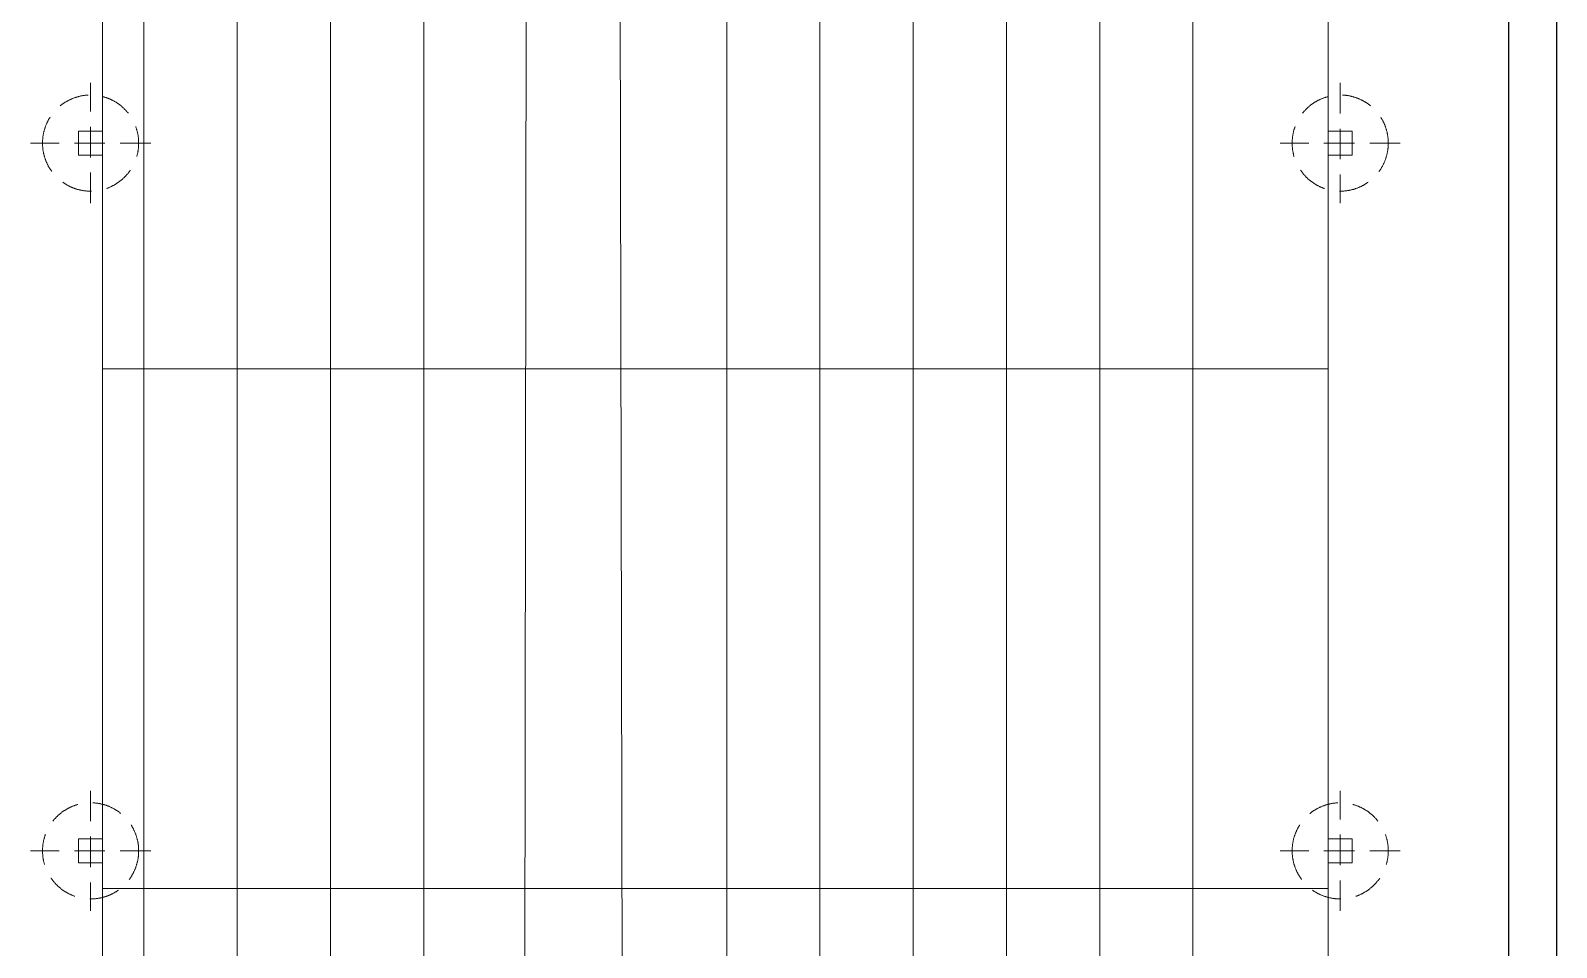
# Model space of a CAD drawing. Extents: x -3873 to 164127, y 7129 to 96529.
# Drawn here: x 16910 to 23260, y 63405 to 67219 of the extents above; entities that cross this region are included whole.
import ezdxf

# ---------------------------------------------------------------- set-up
doc = ezdxf.new("R2010")
doc.units = 0
doc.linetypes.add('HIDDEN', pattern=[9.525, 6.35, -3.175])
doc.layers.get('0').update_dxf_attribs({"linetype": 'CONTINUOUS'})
doc.layers.add('BUILDING', color=2, linetype='CONTINUOUS')
doc.layers.add('LAYOUT Kromeka', color=1, linetype='CONTINUOUS', lineweight=5)

# ---------------------------------------------------------------- blocks, each defined once
blk = doc.blocks.new('chilling_column100')
at = {"color": 4, "linetype": 'HIDDEN', "ltscale": 20}
for p, q in [((0, -250), (0, 250)), ((-250, 0), (250, 0))]:
    blk.add_line(p, q, dxfattribs=at)
at = {"color": 1, "linetype": 'Continuous', "ltscale": 20}
for p, q in [((50, 50), (-50, 50)), ((-50, 50), (-50, -50)), ((50, -50), (50, 50)), ((-50, -50), (50, -50))]:
    blk.add_line(p, q, dxfattribs=at)
at = {"color": 4, "linetype": 'HIDDEN', "ltscale": 20}
blk.add_circle((0, 0), 200, dxfattribs=at)

msp = doc.modelspace()

# ---------------------------------------------------------------- linework, layer by layer
at = {"layer": 'BUILDING', "color": 2, "linetype": 'BYBLOCK'}
msp.add_line((23059.7, 71033), (23059.7, 38883), dxfattribs=at)
at = {"layer": 'BUILDING', "color": 2}
msp.add_line((23259.7, 71033), (23259.7, 38883), dxfattribs=at)
at = {"layer": 'LAYOUT Kromeka', "color": 4, "ltscale": 20}
for p, q in [((17209.7, 69744.7), (17209.7, 39500.7)), ((22309.7, 69744.7), (22309.7, 39500.7)), ((22309.7, 65812), (17209.7, 65812)), ((17209.7, 63650.7), (22309.7, 63650.7))]:
    msp.add_line(p, q, dxfattribs=at)
at = {"layer": 'LAYOUT Kromeka', "ltscale": 20}
for p, q in [((17381.8, 40433), (17381.8, 68812)), ((17769.8, 40433), (17769.8, 68812)), ((18157.8, 40433), (18157.8, 68812)), ((18545.8, 40433), (18545.8, 68812)), ((19806.8, 40433), (19806.8, 68812)), ((20194.8, 40433), (20194.8, 68812)), ((20582.8, 40433), (20582.8, 68812)), ((20970.8, 40433), (20970.8, 68812)), ((21358.8, 40433), (21358.8, 68812)), ((21746.8, 40433), (21746.8, 68812)), ((18933.8, 40433), (18973.5, 68217)), ((19418.8, 40433), (19361.5, 68217))]:
    msp.add_line(p, q, dxfattribs=at)

# ---------------------------------------------------------------- block references
at = {"layer": 'LAYOUT Kromeka', "ltscale": 20, "xscale": -1}
for p in [(17159.7, 66750.7), (22359.7, 63806.7)]:
    msp.add_blockref('chilling_column100', p, dxfattribs=at)
at = {"layer": 'LAYOUT Kromeka', "ltscale": 20, "rotation": 180}
for p in [(22359.7, 66750.7), (17159.7, 63806.7)]:
    msp.add_blockref('chilling_column100', p, dxfattribs=at)

doc.saveas('drawing.dxf')
